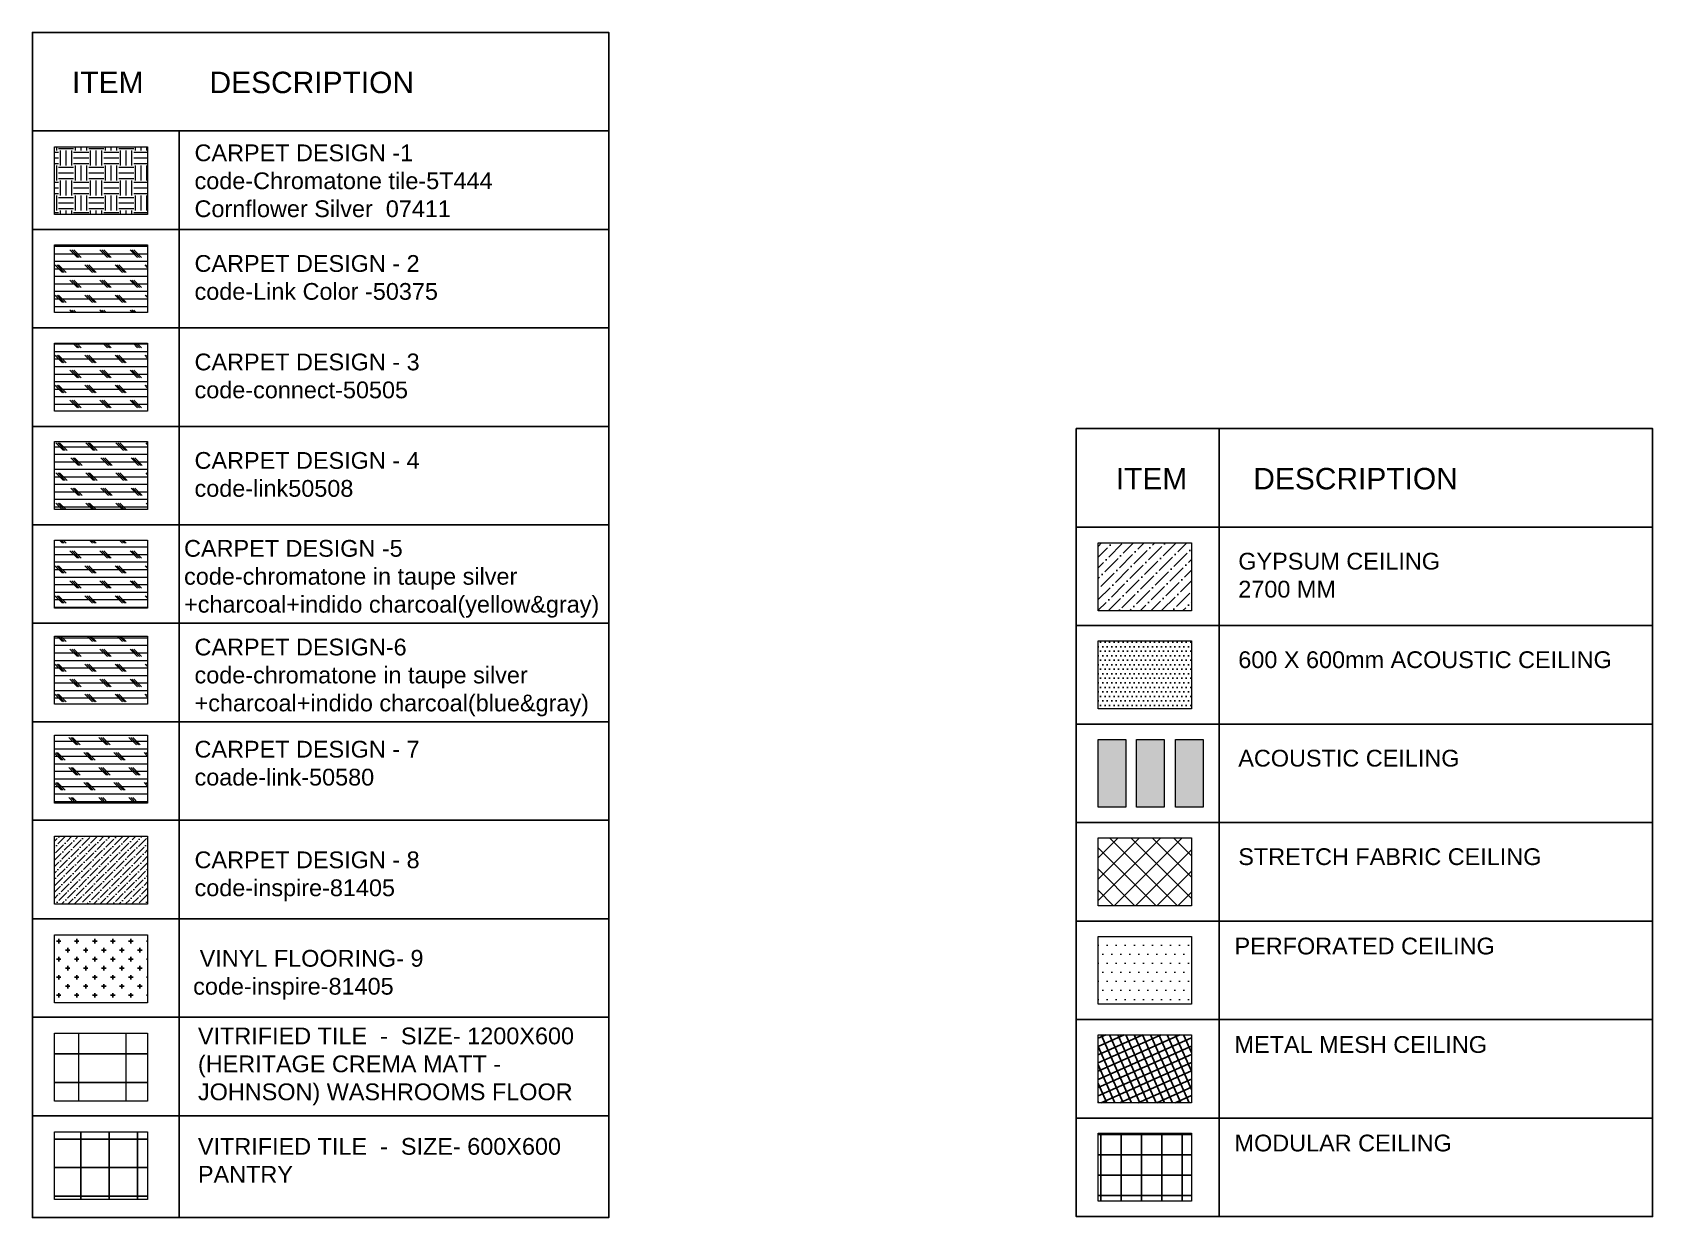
# Model space of a CAD drawing. Header units: millimetres. Extents: x 263321 to 2483465, y 33647 to 614421.
# Drawn here: x 2449247 to 2483465, y 432667 to 457692 of the extents above; entities that cross this region are included whole.
import ezdxf

# ---------------------------------------------------------------- set-up
doc = ezdxf.new("R2010")
doc.units = ezdxf.units.MM
for name, color, linetype, lineweight in [('A-FURN-MODULAR-', 6, 'Continuous', 9), ('FL-FF', 252, 'Continuous', 5), ('TOA-FC-PERFORATED', 250, 'Continuous', 5), ('TOA-FL-CPT-4', 8, 'Continuous', 5), ('TOA-FL-SVF', 252, 'Continuous', 5), ('TOA-FL-TEXT', 3, 'Continuous', 5), ('TOA-FL-TILE-4', 8, 'Continuous', 5), ('TOA-FL-VT-1', 252, 'Continuous', 5)]:
    doc.layers.add(name, color=color, linetype=linetype, lineweight=lineweight)
for name, color, linetype in [('CEILING TOA', 250, 'Continuous'), ('CH - MAN', 8, 'Continuous'), ('FLOORING TOA', 7, 'Continuous')]:
    doc.layers.add(name, color=color, linetype=linetype)
doc.styles.add('ARIAL', font='arial.ttf')
pattern_1 = [(0, (88870.55, -23548.45), (0, 158.75), []), (135, (88949.93, -23627.83), (-317.50014, -317.50014), [224.5065, -224.5065]), (135, (88989.6, -23627.83), (-317.50014, -317.50014), [224.5065, -224.5065]), (135, (89029.3, -23627.83), (-317.50014, -317.50014), [224.5065, -224.5065])]

msp = doc.modelspace()

# ---------------------------------------------------------------- hatches: boundary and pattern name
at = {"layer": 'A-FURN-MODULAR-', "true_color": 0xc7c8ca}
h = msp.add_hatch(dxfattribs=at)
h.set_pattern_fill('EARTH', color=9, scale=50)
h.set_pattern_definition([(0, (88870.55, -23548.45), (317.5, 317.5), [317.5, -317.5]), (0, (88870.55, -23429.4), (317.5, 317.5), [317.5, -317.5]), (0, (88870.55, -23310.33), (317.5, 317.5), [317.5, -317.5]), (90, (88910.24, -23270.64), (-317.5, 317.5), [317.5, -317.5]), (90, (89029.3, -23270.64), (-317.5, 317.5), [317.5, -317.5]), (90, (89148.36, -23270.64), (-317.5, 317.5), [317.5, -317.5])])
h.paths.add_polyline_path([(2449711.507, 455278.541), (2451680.874, 455278.541), (2451680.874, 453845.503), (2449711.507, 453845.503)])
at = {"layer": 'A-FURN-MODULAR-'}
h = msp.add_hatch(dxfattribs=at)
h.set_pattern_fill('CORK', color=4, scale=50)
h.set_pattern_definition(pattern_1)
h.paths.add_polyline_path([(2449711.507, 453210.172), (2451680.874, 453210.172), (2451680.874, 451777.134), (2449711.507, 451777.134)])
at = {"layer": 'A-FURN-MODULAR-', "true_color": 0xf1eb1f}
h = msp.add_hatch(dxfattribs=at)
h.set_pattern_fill('CORK', color=2, scale=50)
h.set_pattern_definition(pattern_1)
h.paths.add_polyline_path([(2449711.507, 451130.671), (2451680.874, 451130.671), (2451680.874, 449697.633), (2449711.507, 449697.633)])
at = {"layer": 'A-FURN-MODULAR-', "true_color": 0x2776bb}
h = msp.add_hatch(dxfattribs=at)
h.set_pattern_fill('CORK', color=152, scale=50)
h.set_pattern_definition(pattern_1)
h.paths.add_polyline_path([(2449711.507, 446971.668), (2451680.874, 446971.668), (2451680.874, 445538.63), (2449711.507, 445538.63)])
at = {"layer": 'A-FURN-MODULAR-', "true_color": 0x136734}
h = msp.add_hatch(dxfattribs=at)
h.set_pattern_fill('CORK', color=116, scale=50)
h.set_pattern_definition([(0, (88870.55, -11020.86), (0, 158.75), []), (135, (88949.93, -11100.24), (-317.50014, -317.50014), [224.5065, -224.5065]), (135, (88989.6, -11100.24), (-317.50014, -317.50014), [224.5065, -224.5065]), (135, (89029.3, -11100.24), (-317.50014, -317.50014), [224.5065, -224.5065])])
h.paths.add_polyline_path([(2449711.507, 444942.746), (2451680.874, 444942.746), (2451680.874, 443509.709), (2449711.507, 443509.709)])
at = {"layer": 'A-FURN-MODULAR-', "true_color": 0xa953a0}
h = msp.add_hatch(dxfattribs=at)
h.set_pattern_fill('CORK', color=215, scale=50)
h.set_pattern_definition([(0, (71385.48, -11934.9), (0, 158.75), []), (135, (71464.86, -12014.28), (-317.50014, -317.50014), [224.5065, -224.5065]), (135, (71504.54, -12014.28), (-317.50014, -317.50014), [224.5065, -224.5065]), (135, (71544.23, -12014.28), (-317.50014, -317.50014), [224.5065, -224.5065])])
h.paths.add_polyline_path([(2449711.507, 442853.331), (2451680.874, 442853.331), (2451680.874, 441420.293), (2449711.507, 441420.293)])
h = msp.add_hatch(dxfattribs=at)
h.set_pattern_fill('ANSI36', color=215, scale=30)
h.set_pattern_definition([(45, (92065.36, 29844.55), (50.5139407, 185.2177825), [238.125, -47.625, 0, -47.625])])
h.paths.add_polyline_path([(2449711.507, 440717.597), (2451680.874, 440717.597), (2451680.874, 439284.56), (2449711.507, 439284.56)])
at = {"layer": 'CEILING TOA', "true_color": 0x939598}
h = msp.add_hatch(dxfattribs=at)
h.set_pattern_fill('ANSI36', color=252, scale=50)
h.set_pattern_definition([(45, (90021.14, 24146.98), (84.189901, 308.696304), [396.875, -79.375, 0, -79.375])])
h.paths.add_polyline_path([(2471755.186, 446912.334), (2473724.554, 446912.334), (2473724.554, 445479.296), (2471755.186, 445479.296)])
h = msp.add_hatch(dxfattribs=at)
h.set_pattern_fill('DOTS', color=252, scale=60)
h.set_pattern_definition([(0, (13069.08, -8478.74), (47.625, 95.25), [0, -95.25])])
h.paths.add_polyline_path([(2471755.186, 444843.965), (2473724.554, 444843.965), (2473724.554, 443410.928), (2471755.186, 443410.928)])
at = {"layer": 'CEILING TOA', "true_color": 0x7aafdf}
h = msp.add_hatch(color=143, dxfattribs=at)
h.dxf.hatch_style = 1
h.paths.add_polyline_path([(2471755.186, 442764.464), (2472343.408, 442764.464), (2472343.408, 441331.426), (2471755.186, 441331.426)])
at = {"layer": 'CEILING TOA'}
h = msp.add_hatch(color=9, dxfattribs=at)
h.dxf.hatch_style = 1
h.paths.add_polyline_path([(2472563.642, 442764.464), (2473151.864, 442764.464), (2473151.864, 441331.426), (2472563.642, 441331.426)])
at = {"layer": 'CEILING TOA', "true_color": 0x139b48}
h = msp.add_hatch(color=114, dxfattribs=at)
h.dxf.hatch_style = 1
h.paths.add_polyline_path([(2473386.408, 442764.464), (2473974.63, 442764.464), (2473974.63, 441331.426), (2473386.408, 441331.426)])
at = {"layer": 'CEILING TOA'}
h = msp.add_hatch(dxfattribs=at)
h.set_pattern_fill('ANSI37', color=252, scale=100)
h.set_pattern_definition([(45, (13069.08, -6399.24), (-224.506403, 224.506403), []), (135, (13069.08, -6399.24), (-224.506403, -224.506403), [])])
h.paths.add_polyline_path([(2471755.186, 440684.963), (2473724.554, 440684.963), (2473724.554, 439251.925), (2471755.186, 439251.925)])
at = {"layer": 'CEILING TOA', "true_color": 0x939598}
h = msp.add_hatch(dxfattribs=at)
h.set_pattern_fill('NET', color=252, scale=50, angle=24)
h.set_pattern_definition([(24, (13069.08, -6399.24), (-64.569442, 145.025341), []), (114, (13069.08, -6399.24), (-145.025341, -64.569442), [])])
h.paths.add_polyline_path([(2471755.186, 436525.96), (2473724.554, 436525.96), (2473724.554, 435092.923), (2471755.186, 435092.923)])
h = msp.add_hatch(dxfattribs=at)
h.set_pattern_fill('_USER', color=252, scale=430, double=1, pattern_type=0)
h.set_pattern_definition([(0, (13069.08, -8478.74), (0, 430), []), (90, (13069.08, -8478.74), (-430, 3e-14), [])])
h.paths.add_polyline_path([(2471755.186, 434446.459), (2473724.554, 434446.459), (2473724.554, 433013.421), (2471755.186, 433013.421)])
at = {"layer": 'CH - MAN', "true_color": 0x939598}
h = msp.add_hatch(dxfattribs=at)
h.set_pattern_fill('_USER', color=252, scale=600, pattern_type=0)
h.set_pattern_definition([(0, (13069.1, -8478.74), (0, 600), [])])
h.paths.add_polyline_path([(2451680.874, 436558.595), (2449711.507, 436558.595), (2449711.507, 435125.557), (2451680.874, 435125.557)])
h = msp.add_hatch(dxfattribs=at)
h.set_pattern_fill('_USER', color=252, scale=600, double=1, pattern_type=0)
h.set_pattern_definition([(0, (13069.1, -8478.74), (0, 600), []), (90, (13069.1, -8478.74), (-600, 4e-14), [])])
h.paths.add_polyline_path([(2451680.874, 434479.093), (2449711.507, 434479.093), (2449711.507, 433046.056), (2451680.874, 433046.056)])
at = {"layer": 'FLOORING TOA', "true_color": 0x939598}
h = msp.add_hatch(dxfattribs=at)
h.set_pattern_fill('CROSS', color=252, scale=30, double=1)
h.set_pattern_definition([(0, (13069.08, -3646.73), (190.5, 190.5), [95.25, -285.75]), (90, (13116.7, -3694.36), (-190.5, 190.5), [95.25, -285.75])])
h.paths.add_polyline_path([(2449711.507, 438638.096), (2451680.874, 438638.096), (2451680.874, 437205.058), (2449711.507, 437205.058)])
at = {"layer": 'TOA-FC-PERFORATED', "true_color": 0x939598}
h = msp.add_hatch(dxfattribs=at)
h.set_pattern_fill('DOTS', color=252, scale=120)
h.set_pattern_definition([(0, (13069.08, -6399.24), (95.25, 190.5), [0, -190.5])])
h.paths.add_polyline_path([(2471755.186, 438605.462), (2473724.554, 438605.462), (2473724.554, 437172.424), (2471755.186, 437172.424)])
at = {"layer": 'TOA-FL-CPT-4'}
h = msp.add_hatch(dxfattribs=at)
h.set_pattern_fill('CORK', color=181, scale=50)
h.set_pattern_definition([(0, (92065.36, 29844.55), (0, 158.75), []), (135, (92144.74, 29765.17), (-317.50014, -317.50014), [224.5065, -224.5065]), (135, (92184.43, 29765.17), (-317.50014, -317.50014), [224.5065, -224.5065]), (135, (92224.1, 29765.17), (-317.50014, -317.50014), [224.5065, -224.5065])])
h.paths.add_polyline_path([(2449711.507, 449051.169), (2451680.874, 449051.169), (2451680.874, 447618.132), (2449711.507, 447618.132)])
at = {"layer": 'TOA-FL-TILE-4'}
h = msp.add_hatch(dxfattribs=at)
h.set_pattern_fill('_USER', color=253, scale=1000, angle=90, pattern_type=0)
h.set_pattern_definition([(90, (2334227.6, 289230.9), (-1000, 6e-14), [])])
h.paths.add_polyline_path([(2449711.507, 436558.595), (2451680.874, 436558.595), (2451680.874, 435125.557), (2449711.507, 435125.557)])

# ---------------------------------------------------------------- linework, layer by layer
at = {"color": 9}
msp.add_line((2474308.035, 449326.146), (2474308.035, 432690.135), dxfattribs=at)
at = {"color": 9, "elevation": 0}
for points in [[(2449247.381, 455612.851), (2461421.117, 455612.851), (2461421.117, 457692.352), (2449247.381, 457692.352)], [(2449247.381, 453533.35), (2461421.117, 453533.35), (2461421.117, 455612.851), (2449247.381, 455612.851)], [(2449247.381, 453533.35), (2461421.117, 453533.35), (2461421.117, 451453.848), (2449247.381, 451453.848)], [(2449247.381, 449374.347), (2461421.117, 449374.347), (2461421.117, 451453.848), (2449247.381, 451453.848)], [(2449247.381, 449374.347), (2461421.117, 449374.347), (2461421.117, 447294.846), (2449247.381, 447294.846)], [(2471291.061, 447246.644), (2483464.796, 447246.644), (2483464.796, 449326.146), (2471291.061, 449326.146)], [(2449247.381, 447294.846), (2461421.117, 447294.846), (2461421.117, 445215.345), (2449247.381, 445215.345)], [(2471291.061, 445167.143), (2483464.796, 445167.143), (2483464.796, 447246.644), (2471291.061, 447246.644)], [(2449247.381, 445215.345), (2461421.117, 445215.345), (2461421.117, 443135.843), (2449247.381, 443135.843)], [(2471291.061, 445167.143), (2483464.796, 445167.143), (2483464.796, 443087.642), (2471291.061, 443087.642)], [(2449247.381, 443135.843), (2461421.117, 443135.843), (2461421.117, 441056.342), (2449247.381, 441056.342)], [(2471291.061, 441008.141), (2483464.796, 441008.141), (2483464.796, 443087.642), (2471291.061, 443087.642)], [(2449247.381, 441056.342), (2461421.117, 441056.342), (2461421.117, 438976.841), (2449247.381, 438976.841)], [(2471291.061, 441008.141), (2483464.796, 441008.141), (2483464.796, 438928.639), (2471291.061, 438928.639)], [(2449247.381, 438976.841), (2461421.117, 438976.841), (2461421.117, 436897.339), (2449247.381, 436897.339)], [(2471291.061, 438928.639), (2483464.796, 438928.639), (2483464.796, 436849.138), (2471291.061, 436849.138)], [(2449247.381, 436897.339), (2461421.117, 436897.339), (2461421.117, 434817.838), (2449247.381, 434817.838)], [(2471291.061, 436849.138), (2483464.796, 436849.138), (2483464.796, 434769.637), (2471291.061, 434769.637)], [(2449247.381, 434817.838), (2461421.117, 434817.838), (2461421.117, 432667.304), (2449247.381, 432667.304)], [(2471291.061, 434769.637), (2483464.796, 434769.637), (2483464.796, 432690.135), (2471291.061, 432690.135)]]:
    msp.add_lwpolyline(points, close=True, dxfattribs=at)
at = {"layer": 'CH - MAN', "elevation": 0}
msp.add_lwpolyline([(2449247.381, 455612.851), (2452349.566, 455612.851), (2452349.566, 432667.304), (2449247.381, 432667.304)], close=True, dxfattribs=at)
at = {"layer": 'FL-FF', "elevation": 0}
msp.add_lwpolyline([(2449711.507, 444942.746), (2451680.874, 444942.746), (2451680.874, 443509.709), (2449711.507, 443509.709)], close=True, dxfattribs=at)
at = {"layer": 'TOA-FL-SVF', "elevation": 0}
for points in [[(2449711.507, 455278.541), (2451680.874, 455278.541), (2451680.874, 453845.503), (2449711.507, 453845.503)], [(2449711.507, 453210.172), (2451680.874, 453210.172), (2451680.874, 451777.134), (2449711.507, 451777.134)], [(2449711.507, 451130.671), (2451680.874, 451130.671), (2451680.874, 449697.633), (2449711.507, 449697.633)], [(2471755.186, 446912.334), (2473724.554, 446912.334), (2473724.554, 445479.296), (2471755.186, 445479.296)], [(2471755.186, 444843.965), (2473724.554, 444843.965), (2473724.554, 443410.928), (2471755.186, 443410.928)], [(2471755.186, 442764.464), (2472343.408, 442764.464), (2472343.408, 441331.426), (2471755.186, 441331.426)], [(2472563.642, 442764.464), (2473151.864, 442764.464), (2473151.864, 441331.426), (2472563.642, 441331.426)], [(2473386.408, 442764.464), (2473974.63, 442764.464), (2473974.63, 441331.426), (2473386.408, 441331.426)]]:
    msp.add_lwpolyline(points, close=True, dxfattribs=at)
at = {"layer": 'TOA-FL-VT-1', "elevation": 0}
for points in [[(2449711.507, 449051.169), (2451680.874, 449051.169), (2451680.874, 447618.132), (2449711.507, 447618.132)], [(2449711.507, 446971.668), (2451680.874, 446971.668), (2451680.874, 445538.63), (2449711.507, 445538.63)], [(2449711.507, 442853.331), (2451680.874, 442853.331), (2451680.874, 441420.293), (2449711.507, 441420.293)], [(2449711.507, 440717.597), (2451680.874, 440717.597), (2451680.874, 439284.56), (2449711.507, 439284.56)], [(2471755.186, 440684.963), (2473724.554, 440684.963), (2473724.554, 439251.925), (2471755.186, 439251.925)], [(2449711.507, 438638.096), (2451680.874, 438638.096), (2451680.874, 437205.058), (2449711.507, 437205.058)], [(2471755.186, 438605.462), (2473724.554, 438605.462), (2473724.554, 437172.424), (2471755.186, 437172.424)], [(2449711.507, 436558.595), (2451680.874, 436558.595), (2451680.874, 435125.557), (2449711.507, 435125.557)], [(2471755.186, 436525.96), (2473724.554, 436525.96), (2473724.554, 435092.923), (2471755.186, 435092.923)], [(2449711.507, 434479.093), (2451680.874, 434479.093), (2451680.874, 433046.056), (2449711.507, 433046.056)], [(2471755.186, 434446.459), (2473724.554, 434446.459), (2473724.554, 433013.421), (2471755.186, 433013.421)]]:
    msp.add_lwpolyline(points, close=True, dxfattribs=at)

# ---------------------------------------------------------------- texts
at = {"layer": 'TOA-FL-TEXT', "color": 0, "attachment_point": 1, "style": 'ARIAL'}
for s, insert, char_height, width in [('ITEM', (2450084.353, 456862.428), 452.3895, 1307.17563), ('DESCRIPTION', (2452988.338, 456862.428), 452.38948, 1307.17563), ('CARPET DESIGN -1 \\Pcode-Chromatone tile-5T444\\PCornflower Silver  07411', (2452671.473, 455326.709), 354.04394, 8723.52842), ('CARPET DESIGN - 2\\Pcode-Link Color -50375', (2452671.473, 452990.719), 354.04394, 8723.52842), ('CARPET DESIGN - 3 \\Pcode-connect-50505', (2452671.473, 450911.218), 354.04394, 8723.52842), ('CARPET DESIGN - 4\\Pcode-link50508', (2452671.473, 448831.717), 354.04394, 8723.52842), ('ITEM', (2472128.032, 448496.221), 452.3895, 1307.17563), ('DESCRIPTION', (2475032.017, 448496.221), 452.38948, 1307.17563), ('CARPET DESIGN -5\\Pcode-chromatone in taupe silver +charcoal+indido charcoal(yellow&gray)', (2452450.532, 446975.085), 354.04394, 9483.85856), ('GYPSUM CEILING\\P2700 MM', (2474715.152, 446704.014), 354.04394, 8723.52842), ('CARPET DESIGN-6\\Pcode-chromatone in taupe silver +charcoal+indido charcoal(blue&gray)', (2452671.473, 444891.256), 354.04394, 10732.50128), ('600 X 600mm ACOUSTIC CEILING', (2474715.152, 444624.513), 354.04394, 8723.52842), ('CARPET DESIGN - 7\\Pcoade-link-50580', (2452671.473, 442734.649), 354.04394, 8723.52842), ('ACOUSTIC CEILING ', (2474715.152, 442545.011), 354.04394, 8723.52842), ('CARPET DESIGN - 8\\Pcode-inspire-81405', (2452671.473, 440398.457), 354.04394, 8723.52842), ('STRETCH FABRIC CEILING', (2474715.152, 440465.51), 354.04394, 8723.52842), ('PERFORATED CEILING ', (2474635.747, 438578.069), 354.04394, 8723.52842), (' VINYL FLOORING- 9\\Pcode-inspire-81405', (2452642.793, 438318.956), 354.04394, 8723.52842), ('VITRIFIED TILE  -  SIZE- 1200X600 \\P(HERITAGE CREMA MATT - JOHNSON) WASHROOMS FLOOR\\P ', (2452743.284, 436680.159, 0), 354.04394, 8723.52842), ('METAL MESH CEILING ', (2474635.747, 436498.568), 354.04394, 8723.52842), ('VITRIFIED TILE  -  SIZE- 600X600 \\PPANTRY ', (2452743.284, 434348.036, 0), 354.04394, 8723.52842), ('MODULAR CEILING ', (2474635.747, 434419.066), 354.04394, 8723.52842)]:
    msp.add_mtext(s, dxfattribs=dict(at, insert=insert, char_height=char_height, width=width))

doc.saveas('drawing.dxf')
